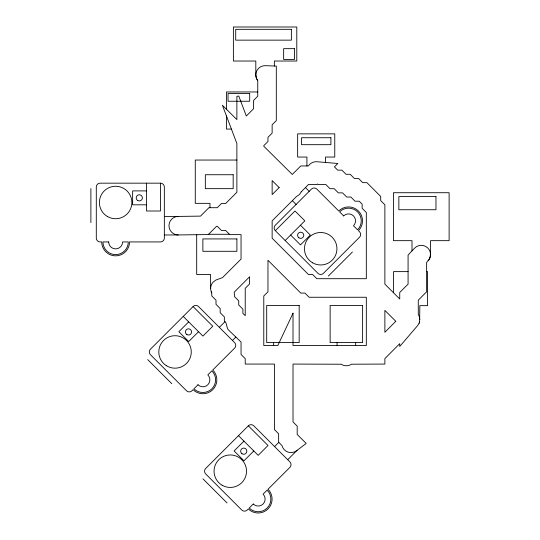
<?xml version="1.0" encoding="UTF-8"?>
<svg xmlns="http://www.w3.org/2000/svg" width="540" height="540" viewBox="0 0 540 540"><rect width="100%" height="100%" fill="white"/><g stroke="black" fill="none" stroke-linecap="round" stroke-linejoin="round"><path stroke-width="0.81" d="M419.634 321.476L419.837 305.654L427.572 305.654L427.572 271.627L426.634 271.627M419.837 319.666L419.432 316.845L418.284 314.435L418.284 300.173L426.634 291.823L426.634 262.433L429.59 258.714L430.556 254.306A9.281 9.281 0 0 0 414.524 248.225L408.078 255.069L408.078 284.135L399.728 292.484L399.728 298.985L384.878 284.135L384.878 204.795L380.707 200.624L380.707 196.445L366.917 182.655L362.745 182.655L358.567 178.484L354.389 178.484L350.217 174.305L346.039 174.305L341.861 170.134L337.689 170.134L334.442 166.88L337.831 163.492L316.987 161.737C313.639 161.426 310.223 163.1 308.421 165.935L300.773 165.956L292.282 174.447L263.783 146.232L263.783 145.672L267.962 141.5L267.962 137.322L272.14 133.144L272.14 124.794L276.311 120.623L276.311 66.096L265.451 65.671A9.281 9.281 0 0 0 255.812 74.581L256.379 78.158L257.756 80.622L257.756 96.228L253.577 100.406L253.577 108.756L246.314 116.019L238.754 96.019L236.878 96.363L236.878 119.583L222.406 105.253L236.878 143.525L236.878 192.267L225.612 203.54L221.434 203.54L217.256 207.711L208.906 207.711L200.502 216.115L178.139 216.419A9.281 9.281 0 0 0 168.986 225.369A9.281 9.281 0 0 0 177.478 234.941L208.292 234.569L216.594 226.274L217.316 226.328L221.434 230.445L225.612 230.445L229.784 234.623L241.049 234.623L241.049 259.079L222.521 277.614L215.919 280.024L213.01 282.184L211.498 284.445L210.708 287.05L210.708 289.778L211.41 292.174M430.522 255.353L430.468 255.805M430.542 254.9L430.562 240.665L449.118 240.665L449.118 192.719L393.444 192.719L393.444 240.665L412 240.665L412 250.904M419.661 321.381L419.405 322.36M430.4 256.257L430.306 256.703M430.191 257.141L430.056 257.573M419.438 322.265L419.094 323.21M429.901 258.005L429.719 258.424M211.667 292.714L211.822 295.994L216 300.173L216 304.351L220.172 308.522L220.172 312.701L224.35 316.879L224.35 321.05C227.732 323.197 225.788 328.32 229.298 330.75L241.049 342.036L241.049 354.456L245.228 358.634L245.228 364.068L274.455 364.068L274.455 429.617L278.633 433.796L278.633 442.145L281.995 445.621A9.281 9.281 0 0 0 296.561 450.725L306.207 443.468L297.189 434.457L297.189 426.107L293.018 421.929L293.018 364.068L341.24 364.237A9.281 9.281 0 0 0 351.554 364.21L384.878 364.068L384.878 358.614L399.728 343.656L399.728 346.471L417.731 325.458L419.148 323.089M429.523 258.836L429.3 259.227M429.064 259.619L428.807 259.997M428.537 260.361L428.24 260.705M193.077 306.558L150.431 349.205A3.868 3.868 0 0 0 150.431 354.679L186.516 390.764A3.868 3.868 0 0 0 191.984 390.764L193.077 389.671A13.919 13.919 0 0 0 212.76 389.671A13.919 13.919 0 0 0 212.76 369.988L234.63 348.111A3.868 3.868 0 0 0 234.63 342.644L198.544 306.558A3.868 3.868 0 0 0 193.077 306.558L212.76 326.241L202.919 336.082L183.236 316.4M275.319 230.681A3.868 3.868 0 0 1 275.319 225.214L311.404 189.128A3.868 3.868 0 0 1 316.872 189.128L338.742 210.998A13.919 13.919 0 0 1 358.432 210.998A13.919 13.919 0 0 1 358.432 230.681L359.525 231.775A3.868 3.868 0 0 1 359.525 237.242L323.433 273.328A3.868 3.868 0 0 1 317.966 273.328L275.319 230.681L295.002 210.998L304.844 220.84L285.161 240.523M188.703 321.867L178.862 331.709L188.703 341.55L198.544 331.709M219.321 327.335L224.978 321.678M232.443 340.457L235.859 337.048M328.354 276.062L352.411 252.005M248.333 425.81L205.686 468.464A3.868 3.868 0 0 0 205.686 473.931L241.772 510.017A3.868 3.868 0 0 0 247.239 510.017L248.333 508.923A13.919 13.919 0 0 0 268.016 508.923A13.919 13.919 0 0 0 268.016 489.24L289.892 467.37A3.868 3.868 0 0 0 289.892 461.902L253.8 425.81A3.868 3.868 0 0 0 248.333 425.81L268.016 445.493L258.174 455.342L238.491 435.652M243.959 441.119L234.117 450.961L243.959 460.809L253.8 450.961M274.577 446.587L278.829 442.341M287.699 459.716L297.081 450.333M257.756 91.962L226.49 91.962L226.49 109.303M231.417 129.08L226.49 129.08L226.49 116.066M236.878 160.043L195.278 160.043L195.278 203.344L209.972 203.344L209.972 207.711M160.475 183.168L100.163 183.168A3.868 3.868 0 0 0 96.296 187.036L96.296 238.066A3.868 3.868 0 0 0 100.163 241.934L101.709 241.934A13.919 13.919 0 0 0 115.628 255.852A13.919 13.919 0 0 0 129.546 241.934L160.475 241.934A3.868 3.868 0 0 0 164.342 238.066L164.342 187.036A3.868 3.868 0 0 0 160.475 183.168L160.475 211.005L146.556 211.005L146.556 183.168M146.556 190.897L132.638 190.897L132.638 204.815L146.556 204.815M164.342 216.419L178.2 216.419M208.582 234.286L229.446 234.286M164.342 234.974L178.261 234.974M408.078 271.627L393.545 271.627L393.545 292.801M305.438 187.535L309.218 191.315M292.316 200.657L296.096 204.437M300.469 225.214L310.311 235.055L300.469 244.897L290.628 235.055M147.69 359.6L171.754 383.656M202.952 478.852L227.009 502.909M257.533 80.318L257.276 79.94M257.047 79.556L256.824 79.151M211.781 292.91L211.255 291.809M256.628 78.739L256.453 78.32M256.298 77.895L256.163 77.463M256.055 77.017L255.96 76.572M255.893 76.127L255.845 75.674M255.818 75.215L255.805 61.027L233.381 61.027L233.381 27L296.791 27L296.791 61.027L274.367 61.027L274.367 66.022M210.62 288.644L210.607 274.496L196.688 274.496L196.688 234.725M355.658 342.59L355.658 345.512M337.095 342.59L337.095 345.512M325.485 162.452L325.485 157.059L334.766 157.059L334.766 133.866L297.648 133.866L297.648 157.059L306.929 157.059L306.929 165.956M273.659 342.576L273.659 345.512M90.882 188.582L90.882 222.601M301.273 191.815L299.41 194.562L296.406 196.587L272.14 220.833L272.14 238.201L308.462 274.523L312.633 274.523L316.811 278.701L366.323 278.701L366.323 212.483L362.144 208.305L362.144 204.134L359.228 201.218L355.057 201.218L350.879 197.039L346.7 197.039L342.529 192.868L338.351 192.868L334.179 188.69L330.001 188.69L325.822 184.511L317.959 184.511L317.331 183.992L316.811 184.511L308.462 184.511L301.273 191.815M293.018 313.187L277.844 345.512L263.783 345.512L263.783 295.994L267.962 291.823L267.962 260.273L300.773 293.078L304.945 293.078L309.123 297.257L366.323 297.257L366.323 345.512L293.018 345.512L293.018 313.187M395.786 321.287L384.878 332.269L384.878 310.379L395.786 321.287M279.16 187.569L272.14 194.589L272.14 180.617L279.16 187.569M249.406 276.973L234.225 292.154L234.556 296.663L238.734 300.834L238.734 305.012L242.906 309.191L242.906 313.362L245.228 315.684L245.228 288.313L249.406 284.135L249.406 276.973M197.998 384.75L193.954 388.793A12.683 12.683 0 0 0 211.882 388.793A12.683 12.683 0 0 0 211.882 370.858L207.839 374.909A6.959 6.959 0 0 1 207.839 384.75A6.959 6.959 0 0 1 197.998 384.75M253.253 504.002L249.21 508.046A12.683 12.683 0 0 0 267.145 508.046A12.683 12.683 0 0 0 267.145 490.111L263.095 494.161A6.959 6.959 0 0 1 263.095 504.002A6.959 6.959 0 0 1 253.253 504.002M291.377 29.322L235.703 29.322L235.703 40.142L291.377 40.142L291.377 29.322M294.469 48.654L283.642 48.654L283.642 59.474L294.469 59.474L294.469 48.654M249.689 93.508L228.042 93.508L228.042 101.243L249.689 101.243L249.689 93.508M330.899 137.727L301.516 137.727L301.516 144.686L330.899 144.686L330.899 137.727M233.172 174.737L205.335 174.737L205.335 188.656L233.172 188.656L233.172 174.737M435.969 196.587L398.858 196.587L398.858 209.736L435.969 209.736L435.969 196.587M236.898 238.923L202.871 238.923L202.871 251.296L236.898 251.296L236.898 238.923M108.668 241.934L102.944 241.934A12.683 12.683 0 0 0 115.628 254.617A12.683 12.683 0 0 0 128.311 241.934L122.587 241.934A6.959 6.959 0 0 1 115.628 248.893A6.959 6.959 0 0 1 108.668 241.934M299.174 305.458L266.699 305.458L266.699 342.576L299.174 342.576L299.174 305.458M362.617 305.471L330.136 305.471L330.136 342.59L362.617 342.59L362.617 305.471M343.663 215.919L339.62 211.869A12.683 12.683 0 0 1 357.554 211.869A12.683 12.683 0 0 1 357.554 229.804L353.504 225.761A6.959 6.959 0 0 0 353.504 215.919A6.959 6.959 0 0 0 343.663 215.919M186.935 334.611A3.092 3.092 0 0 0 191.579 331.931A3.092 3.092 0 0 0 186.935 329.252A3.092 3.092 0 0 0 186.935 334.611M166.306 365.634A16.241 16.241 0 0 0 191.255 352.647A16.241 16.241 0 0 0 167.535 337.541A16.241 16.241 0 0 0 166.306 365.634M298.883 237.789A3.092 3.092 0 0 0 303.764 235.575A3.092 3.092 0 0 0 299.41 232.457A3.092 3.092 0 0 0 298.883 237.789M312.579 262.791A16.241 16.241 0 0 0 336.94 248.724A16.241 16.241 0 0 0 312.579 234.664A16.241 16.241 0 0 0 312.579 262.791M241.94 453.695A3.092 3.092 0 0 0 246.821 451.487A3.092 3.092 0 0 0 242.467 448.362A3.092 3.092 0 0 0 241.94 453.695M222.169 485.257A16.241 16.241 0 0 0 246.53 471.197A16.241 16.241 0 0 0 222.169 457.13A16.241 16.241 0 0 0 222.169 485.257M137.74 200.536A3.092 3.092 0 0 0 142.385 197.856A3.092 3.092 0 0 0 137.74 195.183A3.092 3.092 0 0 0 137.74 200.536M107.507 216.56A16.241 16.241 0 0 0 131.868 202.5A16.241 16.241 0 0 0 107.507 188.433A16.241 16.241 0 0 0 107.507 216.56"/></g></svg>
